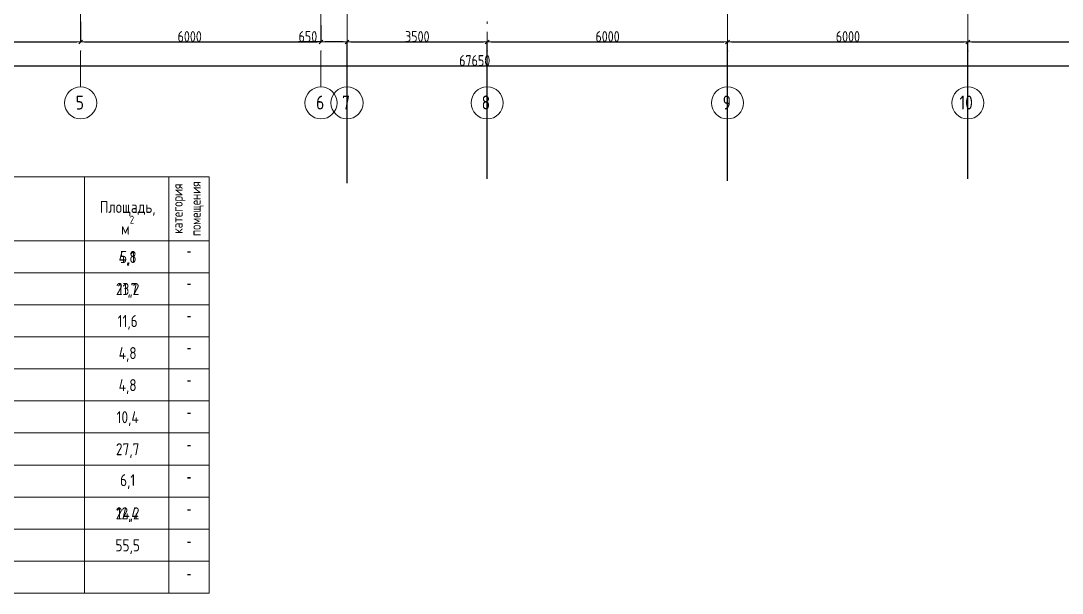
# Model space of a CAD drawing. Header units: millimetres. Extents: x -60256 to 201272, y 21388 to 77592.
# Drawn here: x -22765 to 3233, y 39312 to 53604 of the extents above; entities that cross this region are included whole.
import ezdxf
from ezdxf.enums import TextEntityAlignment as Align

# ---------------------------------------------------------------- set-up
doc = ezdxf.new("R2010")
doc.units = ezdxf.units.MM
doc.header["$MEASUREMENT"] = 0
doc.linetypes.add('Double Dashed', pattern=[1797.222233, 1325, -211.666656, 63.333344, -197.222233])
for name, color, linetype, lineweight in [('0_Ном._пера__96', 7, 'Continuous', 13), ('оси_Ном._пера__96', 7, 'Continuous', 13), ('оси_Ном._пера__97', 7, 'Continuous', 20), ('размеры_Ном._пера__97', 7, 'Continuous', 20), ('размеры_Ном._пера__98', 7, 'Continuous', 35), ('текст_Ном._пера__91', 255, 'Continuous', 13), ('текст_Ном._пера__96', 7, 'Continuous', 13), ('чертеж_Ном._пера__97', 7, 'Continuous', 20)]:
    doc.layers.add(name, color=color, linetype=linetype, lineweight=lineweight)
doc.layers.add('оси', color=7, linetype='Continuous')
doc.layers.add('размеры', color=7, linetype='Continuous')
doc.styles.add('СГЕНЕРИР_СТИЛЬ_3', font='gost_2_304-81_type.ttf')
doc.styles.add('СГЕНЕРИР_СТИЛЬ_6', font='')
doc.styles.get('СГЕНЕРИР_СТИЛЬ_6').set_extended_font_data('Arial Narrow Кириллический')
doc.dimstyles.new('СГЕНЕРИР_СТИЛЬ__1', dxfattribs={"dimtxt": 270.000005, "dimasz": 95, "dimexe": 0.18, "dimexo": 0, "dimgap": 0.09, "dimtad": 1, "dimtih": 1, "dimtoh": 1, "dimdec": 0, "dimzin": 0, "dimdsep": 46, "dimtxsty": 'СГЕНЕРИР_СТИЛЬ_3', "dimblk": 'ARROWHEAD_6', "dimblk1": 'ARROWHEAD_6', "dimblk2": 'ARROWHEAD_6', "dimcen": 0.09, "dimclrd": 7, "dimclre": 7, "dimclrt": 98, "dimadec": 0, "dimazin": 0, "dimtfac": 1, "dimtdec": 4, "dimtmove": 0, "dimatfit": 3, "dimfxl": 1, "dimtolj": 1, "dimtzin": 0, "dimarcsym": 0})

# ---------------------------------------------------------------- blocks, each defined once
blk = doc.blocks.new('Стандартный маркер сетки_5')
at = {"layer": 'оси_Ном._пера__96', "linetype": 'Double Dashed'}
for p, q in [((900, 0), (0, 0)), ((900, 0), (20403, 0)), ((20403, 0), (21303, 0))]:
    blk.add_line(p, q, dxfattribs=at)
blk.add_point((20403, 0), dxfattribs=at)
blk.add_point((20403, 0), dxfattribs=at)
at = {"layer": 'оси_Ном._пера__97', "linetype": 'Continuous'}
blk.add_circle((21703, 0), 400, dxfattribs=at)
at = {"layer": 'оси_Ном._пера__96', "style": 'СГЕНЕРИР_СТИЛЬ_3'}
blk.add_attdef('AC_MarkerText_1', text='', height=350, rotation=90, dxfattribs=at).set_placement((21973, -122), align=Align.BOTTOM_LEFT)
blk = doc.blocks.new('Стандартный маркер сетки_6')
at = {"layer": 'оси_Ном._пера__96', "linetype": 'Double Dashed'}
for p, q in [((900, 0), (0, 0)), ((900, 0), (20403, 0)), ((20403, 0), (21303, 0))]:
    blk.add_line(p, q, dxfattribs=at)
blk.add_point((20403, 0), dxfattribs=at)
blk.add_point((20403, 0), dxfattribs=at)
at = {"layer": 'оси_Ном._пера__97', "linetype": 'Continuous'}
blk.add_circle((21703, 0), 400, dxfattribs=at)
at = {"layer": 'оси_Ном._пера__96', "style": 'СГЕНЕРИР_СТИЛЬ_3'}
blk.add_attdef('AC_MarkerText_1', text='', height=350, rotation=90, dxfattribs=at).set_placement((21973, -122), align=Align.BOTTOM_LEFT)
blk = doc.blocks.new('Стандартный маркер сетки_7')
at = {"layer": 'оси_Ном._пера__96', "linetype": 'Double Dashed'}
for p, q in [((900, 0), (0, 0)), ((900, 0), (21145, 0)), ((21145, 0), (22045, 0))]:
    blk.add_line(p, q, dxfattribs=at)
blk.add_point((21145, 0), dxfattribs=at)
blk.add_point((21145, 0), dxfattribs=at)
at = {"layer": 'оси_Ном._пера__97', "linetype": 'Continuous'}
blk.add_circle((22445, 0), 400, dxfattribs=at)
at = {"layer": 'оси_Ном._пера__96', "style": 'СГЕНЕРИР_СТИЛЬ_3'}
blk.add_attdef('AC_MarkerText_1', text='', height=350, rotation=90, dxfattribs=at).set_placement((22714, -139), align=Align.BOTTOM_LEFT)
blk = doc.blocks.new('Стандартный маркер сетки_8')
at = {"layer": 'оси_Ном._пера__96', "linetype": 'Double Dashed'}
for p, q in [((900, 0), (0, 0)), ((900, 0), (20403, 0)), ((20403, 0), (21303, 0))]:
    blk.add_line(p, q, dxfattribs=at)
blk.add_point((20403, 0), dxfattribs=at)
blk.add_point((20403, 0), dxfattribs=at)
at = {"layer": 'оси_Ном._пера__97', "linetype": 'Continuous'}
blk.add_circle((21703, 0), 400, dxfattribs=at)
at = {"layer": 'оси_Ном._пера__96', "style": 'СГЕНЕРИР_СТИЛЬ_3'}
blk.add_attdef('AC_MarkerText_1', text='', height=350, rotation=90, dxfattribs=at).set_placement((21973, -122), align=Align.BOTTOM_LEFT)
blk = doc.blocks.new('Стандартный маркер сетки_9')
at = {"layer": 'оси_Ном._пера__96', "linetype": 'Double Dashed'}
for p, q in [((900, 0), (0, 0)), ((900, 0), (20403, 0)), ((20403, 0), (21303, 0))]:
    blk.add_line(p, q, dxfattribs=at)
blk.add_point((20403, 0), dxfattribs=at)
blk.add_point((20403, 0), dxfattribs=at)
at = {"layer": 'оси_Ном._пера__97', "linetype": 'Continuous'}
blk.add_circle((21703, 0), 400, dxfattribs=at)
at = {"layer": 'оси_Ном._пера__96', "style": 'СГЕНЕРИР_СТИЛЬ_3'}
blk.add_attdef('AC_MarkerText_1', text='', height=350, rotation=90, dxfattribs=at).set_placement((21973, -209), align=Align.BOTTOM_LEFT)
blk = doc.blocks.new('Стандартный маркер сетки_17')
at = {"layer": 'оси_Ном._пера__96', "linetype": 'Double Dashed'}
for p, q in [((900, 0), (0, 0)), ((900, 0), (20403, 0)), ((20403, 0), (21303, 0))]:
    blk.add_line(p, q, dxfattribs=at)
blk.add_point((20403, 0), dxfattribs=at)
blk.add_point((20403, 0), dxfattribs=at)
at = {"layer": 'оси_Ном._пера__97', "linetype": 'Continuous'}
blk.add_circle((21703, 0), 400, dxfattribs=at)
at = {"layer": 'оси_Ном._пера__96', "style": 'СГЕНЕРИР_СТИЛЬ_3'}
blk.add_attdef('AC_MarkerText_1', text='', height=350, rotation=90, dxfattribs=at).set_placement((21973, -122), align=Align.BOTTOM_LEFT)
blk = doc.blocks.new('ARROWHEAD_6')
at = {"color": 0, "linetype": 'Continuous', "lineweight": 0}
for p, q in [((0, 0), (-1, 0)), ((-0.5, -0.5), (0.5, 0.5))]:
    blk.add_line(p, q, dxfattribs=at)
blk = doc.blocks.new('*D795')
at = {"layer": 'Defpoints', "color": 0, "linetype": 'Continuous', "transparency": 16777216}
for p in [(22379, 61287), (-45271, 53854), (22379, 52477)]:
    blk.add_point(p, dxfattribs=at)
at = {"layer": 'размеры', "color": 7, "linetype": 'Continuous', "lineweight": -2, "transparency": 16777216}
for p, q in [((22379, 61287), (22379, 52477)), ((-45271, 53854), (-45271, 52477)), ((-45176, 52477), (22284, 52477))]:
    blk.add_line(p, q, dxfattribs=at)
at = {"layer": 'размеры', "color": 7, "linetype": 'Continuous', "lineweight": -2, "transparency": 16777216, "xscale": 95, "yscale": 95, "zscale": 95, "rotation": 180}
blk.add_blockref('ARROWHEAD_6', (-45271, 52477), dxfattribs=at)
at = {"layer": 'размеры', "color": 7, "linetype": 'Continuous', "lineweight": -2, "transparency": 16777216, "xscale": 95, "yscale": 95, "zscale": 95}
blk.add_blockref('ARROWHEAD_6', (22379, 52477), dxfattribs=at)
at = {"layer": 'размеры', "color": 98, "linetype": 'Continuous', "transparency": 16777216, "insert": (-11433, 52612), "char_height": 270, "attachment_point": 5, "style": 'СГЕНЕРИР_СТИЛЬ_3'}
blk.add_mtext('\\A1;67650', dxfattribs=at)
blk = doc.blocks.new('*D802')
at = {"layer": 'Defpoints', "color": 0, "linetype": 'Continuous', "transparency": 16777216}
for p in [(-27271, 53771), (-21271, 53578), (-21271, 53077)]:
    blk.add_point(p, dxfattribs=at)
at = {"layer": 'размеры', "color": 7, "linetype": 'Continuous', "lineweight": -2, "transparency": 16777216}
for p, q in [((-27271, 53771), (-27271, 53077)), ((-21271, 53578), (-21271, 53077)), ((-27176, 53077), (-21366, 53077))]:
    blk.add_line(p, q, dxfattribs=at)
at = {"layer": 'размеры', "color": 7, "linetype": 'Continuous', "lineweight": -2, "transparency": 16777216, "xscale": 95, "yscale": 95, "zscale": 95, "rotation": 180}
blk.add_blockref('ARROWHEAD_6', (-27271, 53077), dxfattribs=at)
at = {"layer": 'размеры', "color": 7, "linetype": 'Continuous', "lineweight": -2, "transparency": 16777216, "xscale": 95, "yscale": 95, "zscale": 95}
blk.add_blockref('ARROWHEAD_6', (-21271, 53077), dxfattribs=at)
at = {"layer": 'размеры', "color": 98, "linetype": 'Continuous', "transparency": 16777216, "insert": (-24266, 53212), "char_height": 270, "attachment_point": 5, "style": 'СГЕНЕРИР_СТИЛЬ_3'}
blk.add_mtext('\\A1;6000', dxfattribs=at)
blk = doc.blocks.new('*D803')
at = {"layer": 'Defpoints', "color": 0, "linetype": 'Continuous', "transparency": 16777216}
for p in [(-21271, 53578), (-15271, 53495), (-15271, 53077)]:
    blk.add_point(p, dxfattribs=at)
at = {"layer": 'размеры', "color": 7, "linetype": 'Continuous', "lineweight": -2, "transparency": 16777216}
for p, q in [((-21271, 53578), (-21271, 53077)), ((-15271, 53495), (-15271, 53077)), ((-21176, 53077), (-15366, 53077))]:
    blk.add_line(p, q, dxfattribs=at)
at = {"layer": 'размеры', "color": 7, "linetype": 'Continuous', "lineweight": -2, "transparency": 16777216, "xscale": 95, "yscale": 95, "zscale": 95, "rotation": 180}
blk.add_blockref('ARROWHEAD_6', (-21271, 53077), dxfattribs=at)
at = {"layer": 'размеры', "color": 7, "linetype": 'Continuous', "lineweight": -2, "transparency": 16777216, "xscale": 95, "yscale": 95, "zscale": 95}
blk.add_blockref('ARROWHEAD_6', (-15271, 53077), dxfattribs=at)
at = {"layer": 'размеры', "color": 98, "linetype": 'Continuous', "transparency": 16777216, "insert": (-18549, 53212), "char_height": 270, "attachment_point": 5, "style": 'СГЕНЕРИР_СТИЛЬ_3'}
blk.add_mtext('\\A1;6000', dxfattribs=at)
blk = doc.blocks.new('*D804')
at = {"layer": 'Defpoints', "color": 0, "linetype": 'Continuous', "transparency": 16777216}
for p in [(-15271, 53495), (-14621, 53077), (-14621, 49550)]:
    blk.add_point(p, dxfattribs=at)
at = {"layer": 'размеры', "color": 7, "linetype": 'Continuous', "lineweight": -2, "transparency": 16777216}
for p, q in [((-15271, 53495), (-15271, 53077)), ((-15271, 53077), (-15829, 53077)), ((-14716, 53077), (-15176, 53077)), ((-14621, 49550), (-14621, 53077))]:
    blk.add_line(p, q, dxfattribs=at)
at = {"layer": 'размеры', "color": 7, "linetype": 'Continuous', "lineweight": -2, "transparency": 16777216, "xscale": 95, "yscale": 95, "zscale": 95, "rotation": 180}
blk.add_blockref('ARROWHEAD_6', (-15271, 53077), dxfattribs=at)
at = {"layer": 'размеры', "color": 7, "linetype": 'Continuous', "lineweight": -2, "transparency": 16777216, "xscale": 95, "yscale": 95, "zscale": 95}
blk.add_blockref('ARROWHEAD_6', (-14621, 53077), dxfattribs=at)
at = {"layer": 'размеры', "color": 98, "linetype": 'Continuous', "transparency": 16777216, "insert": (-15598, 53212), "char_height": 270, "attachment_point": 5, "style": 'СГЕНЕРИР_СТИЛЬ_3'}
blk.add_mtext('\\A1;650', dxfattribs=at)
blk = doc.blocks.new('*D805')
at = {"layer": 'Defpoints', "color": 0, "linetype": 'Continuous', "transparency": 16777216}
for p in [(-11121, 53077), (-11121, 49660), (-14621, 49550)]:
    blk.add_point(p, dxfattribs=at)
at = {"layer": 'размеры', "color": 7, "linetype": 'Continuous', "lineweight": -2, "transparency": 16777216}
for p, q in [((-14621, 49550), (-14621, 53077)), ((-14526, 53077), (-11216, 53077)), ((-11121, 49660), (-11121, 53077))]:
    blk.add_line(p, q, dxfattribs=at)
at = {"layer": 'размеры', "color": 7, "linetype": 'Continuous', "lineweight": -2, "transparency": 16777216, "xscale": 95, "yscale": 95, "zscale": 95, "rotation": 180}
blk.add_blockref('ARROWHEAD_6', (-14621, 53077), dxfattribs=at)
at = {"layer": 'размеры', "color": 7, "linetype": 'Continuous', "lineweight": -2, "transparency": 16777216, "xscale": 95, "yscale": 95, "zscale": 95}
blk.add_blockref('ARROWHEAD_6', (-11121, 53077), dxfattribs=at)
at = {"layer": 'размеры', "color": 98, "linetype": 'Continuous', "transparency": 16777216, "insert": (-12866, 53212), "char_height": 270, "attachment_point": 5, "style": 'СГЕНЕРИР_СТИЛЬ_3'}
blk.add_mtext('\\A1;3500', dxfattribs=at)
blk = doc.blocks.new('*D806')
at = {"layer": 'Defpoints', "color": 0, "linetype": 'Continuous', "transparency": 16777216}
for p in [(-5121, 53077), (-11121, 49660), (-5121, 49605)]:
    blk.add_point(p, dxfattribs=at)
at = {"layer": 'размеры', "color": 7, "linetype": 'Continuous', "lineweight": -2, "transparency": 16777216}
for p, q in [((-11121, 49660), (-11121, 53077)), ((-11026, 53077), (-5216, 53077)), ((-5121, 49605), (-5121, 53077))]:
    blk.add_line(p, q, dxfattribs=at)
at = {"layer": 'размеры', "color": 7, "linetype": 'Continuous', "lineweight": -2, "transparency": 16777216, "xscale": 95, "yscale": 95, "zscale": 95, "rotation": 180}
blk.add_blockref('ARROWHEAD_6', (-11121, 53077), dxfattribs=at)
at = {"layer": 'размеры', "color": 7, "linetype": 'Continuous', "lineweight": -2, "transparency": 16777216, "xscale": 95, "yscale": 95, "zscale": 95}
blk.add_blockref('ARROWHEAD_6', (-5121, 53077), dxfattribs=at)
at = {"layer": 'размеры', "color": 98, "linetype": 'Continuous', "transparency": 16777216, "insert": (-8116, 53212), "char_height": 270, "attachment_point": 5, "style": 'СГЕНЕРИР_СТИЛЬ_3'}
blk.add_mtext('\\A1;6000', dxfattribs=at)
blk = doc.blocks.new('*D807')
at = {"layer": 'Defpoints', "color": 0, "linetype": 'Continuous', "transparency": 16777216}
for p in [(879, 53077), (879, 49660), (-5121, 49605)]:
    blk.add_point(p, dxfattribs=at)
at = {"layer": 'размеры', "color": 7, "linetype": 'Continuous', "lineweight": -2, "transparency": 16777216}
for p, q in [((-5121, 49605), (-5121, 53077)), ((-5026, 53077), (784, 53077)), ((879, 49660), (879, 53077))]:
    blk.add_line(p, q, dxfattribs=at)
at = {"layer": 'размеры', "color": 7, "linetype": 'Continuous', "lineweight": -2, "transparency": 16777216, "xscale": 95, "yscale": 95, "zscale": 95, "rotation": 180}
blk.add_blockref('ARROWHEAD_6', (-5121, 53077), dxfattribs=at)
at = {"layer": 'размеры', "color": 7, "linetype": 'Continuous', "lineweight": -2, "transparency": 16777216, "xscale": 95, "yscale": 95, "zscale": 95}
blk.add_blockref('ARROWHEAD_6', (879, 53077), dxfattribs=at)
at = {"layer": 'размеры', "color": 98, "linetype": 'Continuous', "transparency": 16777216, "insert": (-2116, 53212), "char_height": 270, "attachment_point": 5, "style": 'СГЕНЕРИР_СТИЛЬ_3'}
blk.add_mtext('\\A1;6000', dxfattribs=at)
blk = doc.blocks.new('*D808')
at = {"layer": 'Defpoints', "color": 0, "linetype": 'Continuous', "transparency": 16777216}
for p in [(6879, 53077), (879, 49660), (6879, 49277)]:
    blk.add_point(p, dxfattribs=at)
at = {"layer": 'размеры', "color": 7, "linetype": 'Continuous', "lineweight": -2, "transparency": 16777216}
for p, q in [((879, 49660), (879, 53077)), ((974, 53077), (6784, 53077)), ((6879, 49277), (6879, 53077))]:
    blk.add_line(p, q, dxfattribs=at)
at = {"layer": 'размеры', "color": 7, "linetype": 'Continuous', "lineweight": -2, "transparency": 16777216, "xscale": 95, "yscale": 95, "zscale": 95, "rotation": 180}
blk.add_blockref('ARROWHEAD_6', (879, 53077), dxfattribs=at)
at = {"layer": 'размеры', "color": 7, "linetype": 'Continuous', "lineweight": -2, "transparency": 16777216, "xscale": 95, "yscale": 95, "zscale": 95}
blk.add_blockref('ARROWHEAD_6', (6879, 53077), dxfattribs=at)
at = {"layer": 'размеры', "color": 98, "linetype": 'Continuous', "transparency": 16777216, "insert": (3884, 53212), "char_height": 270, "attachment_point": 5, "style": 'СГЕНЕРИР_СТИЛЬ_3'}
blk.add_mtext('\\A1;6000', dxfattribs=at)

msp = doc.modelspace()

# ---------------------------------------------------------------- linework, layer by layer
at = {"layer": 'размеры_Ном._пера__97', "linetype": 'Continuous'}
msp.add_line((-18066.16722, 39312.44077), (-18066.16722, 49712.42448), dxfattribs=at)
at = {"layer": 'чертеж_Ном._пера__97', "linetype": 'Continuous'}
for p, q in [((-30430.94333, 49712.42448), (-18066.16722, 49712.42448)), ((-21177.32405, 49712.42448), (-21177.32405, 39312.44077)), ((-19066.16722, 49712.42448), (-19066.16722, 39312.44077)), ((-30430.94333, 48112.44077), (-18066.16722, 48112.44077)), ((-30430.94333, 47312.44077), (-18066.16722, 47312.44077)), ((-30430.94333, 46512.44077), (-18066.16722, 46512.44077)), ((-30430.94333, 45712.44077), (-18066.16722, 45712.44077)), ((-30430.94333, 44912.44077), (-18066.16722, 44912.44077)), ((-30430.94333, 44112.44077), (-18066.16722, 44112.44077)), ((-30430.94333, 43312.44077), (-18066.16722, 43312.44077)), ((-30430.94333, 42512.44077), (-18066.16722, 42512.44077)), ((-30430.94333, 41712.44077), (-18066.16722, 41712.44077)), ((-30430.94333, 40912.44077), (-18066.16722, 40912.44077)), ((-30430.94333, 40112.44077), (-18066.16722, 40112.44077)), ((-30430.94333, 39312.44077), (-18066.16722, 39312.44077))]:
    msp.add_line(p, q, dxfattribs=at)

# ---------------------------------------------------------------- block references
at = {"layer": 'оси', "color": 251, "linetype": 'Continuous', "lineweight": 13}
ref = msp.add_blockref('Стандартный маркер сетки_7', (-11121.00277, 73998.25825), dxfattribs=dict(at, zscale=1000, rotation=270))
ref.add_attrib('AC_MarkerText_1', '8', dxfattribs={"color": 7, "linetype": 'Continuous', "lineweight": 13, "height": 350, "rotation": 360, "style": 'СГЕНЕРИР_СТИЛЬ_3'}).set_placement((-11260.15477, 51284.0352), align=Align.BOTTOM_LEFT)
ref = msp.add_blockref('Стандартный маркер сетки_5', (-21271.00277, 73257.10001), dxfattribs=dict(at, zscale=1000, rotation=270))
ref.add_attrib('AC_MarkerText_1', '5', dxfattribs={"color": 7, "linetype": 'Continuous', "lineweight": 13, "height": 350, "rotation": 360, "style": 'СГЕНЕРИР_СТИЛЬ_3'}).set_placement((-21393.18477, 51284.0352), align=Align.BOTTOM_LEFT)
ref = msp.add_blockref('Стандартный маркер сетки_6', (-15271.00277, 73257.10001), dxfattribs=dict(at, zscale=1000, rotation=270))
ref.add_attrib('AC_MarkerText_1', '6', dxfattribs={"color": 7, "linetype": 'Continuous', "lineweight": 13, "height": 350, "rotation": 360, "style": 'СГЕНЕРИР_СТИЛЬ_3'}).set_placement((-15393.18477, 51284.0352), align=Align.BOTTOM_LEFT)
ref = msp.add_blockref('Стандартный маркер сетки_17', (-14621.00277, 73257.10001), dxfattribs=dict(at, zscale=1000, rotation=270))
ref.add_attrib('AC_MarkerText_1', '7', dxfattribs={"color": 7, "linetype": 'Continuous', "lineweight": 13, "height": 350, "rotation": 360, "style": 'СГЕНЕРИР_СТИЛЬ_3'}).set_placement((-14743.18477, 51284.0352), align=Align.BOTTOM_LEFT)
ref = msp.add_blockref('Стандартный маркер сетки_8', (-5121.00277, 73257.10001), dxfattribs=dict(at, zscale=1000, rotation=270))
ref.add_attrib('AC_MarkerText_1', '9', dxfattribs={"color": 7, "linetype": 'Continuous', "lineweight": 13, "height": 350, "rotation": 360, "style": 'СГЕНЕРИР_СТИЛЬ_3'}).set_placement((-5243.18477, 51284.0352), align=Align.BOTTOM_LEFT)
ref = msp.add_blockref('Стандартный маркер сетки_9', (878.99723, 73257.10001), dxfattribs=dict(at, zscale=1000, rotation=270))
ref.add_attrib('AC_MarkerText_1', '10', dxfattribs={"color": 7, "linetype": 'Continuous', "lineweight": 13, "height": 350, "rotation": 360, "style": 'СГЕНЕРИР_СТИЛЬ_3'}).set_placement((670.26973, 51284.0352), align=Align.BOTTOM_LEFT)

# ---------------------------------------------------------------- texts
at = {"layer": '0_Ном._пера__96', "linetype": 'Continuous', "insert": (-18566.16722, 48015.38194), "char_height": 300, "width": 1000, "attachment_point": 2, "line_spacing_factor": 1.610824, "style": 'СГЕНЕРИР_СТИЛЬ_6'}
msp.add_mtext('{-\\P-\\P-\\P-\\P-\\P-\\P-\\P-\\P-\\P-\\P-}', dxfattribs=at)
at = {"layer": 'размеры_Ном._пера__98', "linetype": 'Continuous', "insert": (-18200.84112, 48912.42448), "char_height": 260, "width": 1600, "attachment_point": 8, "rotation": 90, "line_spacing_factor": 1.043761, "style": 'СГЕНЕРИР_СТИЛЬ_3'}
msp.add_mtext('{\\W0.950000x;категория помещения }', dxfattribs=at)
at = {"layer": 'текст_Ном._пера__91', "linetype": 'Continuous', "char_height": 300, "attachment_point": 5, "style": 'СГЕНЕРИР_СТИЛЬ_3'}
for s, insert in [('{5,1}', (-20097.87582, 47672.05028)), ('{23,2}', (-20097.87582, 46871.94118)), ('{24,2}', (-20097.87582, 41271.94118))]:
    msp.add_mtext(s, dxfattribs=dict(at, insert=insert))
at = {"layer": 'текст_Ном._пера__96', "linetype": 'Continuous', "insert": (-20097.87582, 48684.87774), "char_height": 300, "attachment_point": 5, "line_spacing_factor": 0.736364, "style": 'СГЕНЕРИР_СТИЛЬ_3'}
msp.add_mtext('{Площадь,\\Pм\\A1{\\H.66x;\\S2^  ;}}', dxfattribs=at)
at = {"layer": 'текст_Ном._пера__96', "linetype": 'Continuous', "char_height": 300, "attachment_point": 5, "style": 'СГЕНЕРИР_СТИЛЬ_3'}
for s, insert in [('{4,8}', (-20097.87582, 47671.94098)), ('{11,7}', (-20097.87582, 46872.04997)), ('{11,6}', (-20097.87582, 46072.04997)), ('{4,8}', (-20097.87582, 45271.9407)), ('{4,8}', (-20097.87582, 44471.9407)), ('{10,4}', (-20097.87582, 43672.05)), ('{27,7}', (-20097.87582, 42871.94093)), ('{6,1}', (-20097.87582, 42099.72363)), ('{12,4}', (-20097.87582, 41272.05007)), ('{55,5}', (-20097.87582, 40471.94093))]:
    msp.add_mtext(s, dxfattribs=dict(at, insert=insert))

# ---------------------------------------------------------------- dimensions: what is measured, and where the dimension line sits
at = {"layer": 'размеры', "linetype": 'Continuous'}
for base, p1, p2, picture, middle in [((22378.99723, 52476.8359), (-45271.00277, 53853.93666), (22378.99723, 61286.94103), '*D795', (-11433.0617, 52476.8359)), ((-21271.00277, 53076.8359), (-27271.00277, 53771.47351), (-21271.00277, 53578.28133), '*D802', (-24266.25346, 53076.8359)), ((-15271.00277, 53076.8359), (-21271.00277, 53578.28133), (-15271.00277, 53495.48468), '*D803', (-18549.0177, 53076.8359)), ((-14621.00277, 53076.8359), (-15271.00277, 53495.48468), (-14621.00277, 49550.4292), '*D804', (-15597.61777, 53076.8359)), ((-11121.00277, 53076.8359), (-14621.00277, 49550.4292), (-11121.00277, 49659.85237), '*D805', (-12866.25346, 53076.8359)), ((-5121.00277, 53076.8359), (-11121.00277, 49659.85237), (-5121.00277, 49605.14079), '*D806', (-8116.25346, 53076.8359)), ((878.99723, 53076.8359), (-5121.00277, 49605.14079), (878.99723, 49659.85237), '*D807', (-2116.25346, 53076.8359)), ((6878.99723, 53076.8359), (878.99723, 49659.85237), (6878.99723, 49276.87128), '*D808', (3883.74654, 53076.8359))]:
    dim = msp.add_linear_dim(base=base, p1=p1, p2=p2, dimstyle='СГЕНЕРИР_СТИЛЬ__1', dxfattribs=at)
    dim.commit()
    dim.dimension.update_dxf_attribs({"geometry": picture, "text_midpoint": middle, "dimtype": 160})

doc.saveas('drawing.dxf')
